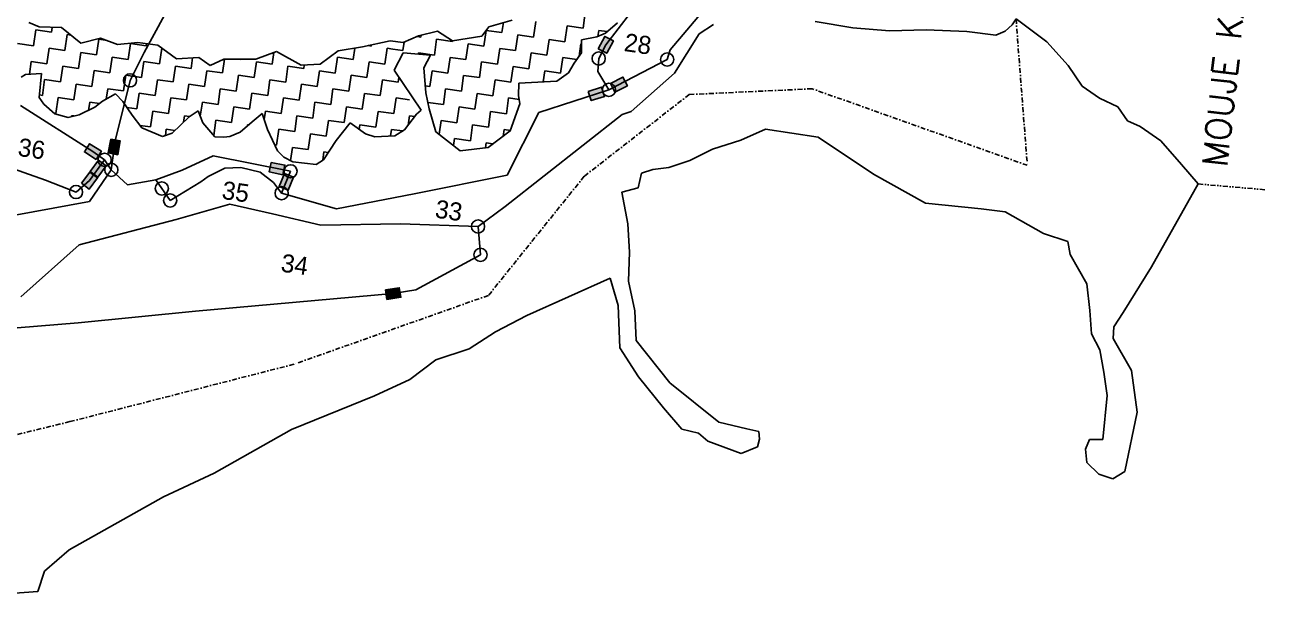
# Model space of a CAD drawing. Header units: metres. Extents: x 322372 to 326475, y 1828986 to 1832433.
# Drawn here: x 324985 to 326264, y 1829269 to 1829857 of the extents above; entities that cross this region are included whole.
import ezdxf

# ---------------------------------------------------------------- set-up
doc = ezdxf.new("R2010")
doc.units = ezdxf.units.M
doc.header["$MEASUREMENT"] = 0
doc.linetypes.add('DASHDOT', pattern=[1, 0.5, -0.25, 0, -0.25])
doc.linetypes.add('DIVIDE', pattern=[1.25, 0.5, -0.25, 0, -0.25, 0, -0.25])
for name, color, linetype in [('POLY_HATCH', 12, 'Continuous'), ('POLY_PARCEL', 6, 'Continuous'), ('POLY_WATER', 4, 'Continuous'), ('TEXT_PARCEL', 7, 'Continuous'), ('V_BOUND_STREAM_LINE', 7, 'DASHDOT'), ('V_DIVIDE_LINE', 7, 'DIVIDE')]:
    doc.layers.add(name, color=color, linetype=linetype)
doc.styles.get("Standard").update_dxf_attribs({"font": 'simplex.shx'})
doc.styles.add('TEXT_MAP', font='', dxfattribs={"height": 2.5})
doc.styles.get('TEXT_MAP').set_extended_font_data('Kruti Dev 050')

msp = doc.modelspace()

# ---------------------------------------------------------------- hatches: boundary and pattern name
for points in [[(325588.5, 1829840.1), (325579.7, 1829844.8), (325573, 1829832.1), (325581.8, 1829827.5)], [(325602.9, 1829794.2), (325598.3, 1829803), (325585.6, 1829796.4), (325590.1, 1829787.6)], [(325579.5, 1829783.3), (325576.4, 1829792.8), (325562.8, 1829788.3), (325565.9, 1829778.9)], [(325082.7, 1829737.6), (325073, 1829739.4), (325070.3, 1829725.4), (325080, 1829723.5)], [(325051.2, 1829734.7), (325045.9, 1829726.3), (325058, 1829718.7), (325063.3, 1829727)], [(325068.3, 1829712), (325060.3, 1829717.9), (325051.8, 1829706.3), (325059.8, 1829700.4)], [(325249.6, 1829703), (325251.5, 1829712.8), (325237.4, 1829715.6), (325235.5, 1829705.8)], [(325059.4, 1829699.9), (325051.4, 1829705.7), (325042.9, 1829694.2), (325050.9, 1829688.3)], [(325260.3, 1829700.5), (325251.1, 1829704.2), (325245.7, 1829690.9), (325254.9, 1829687.2)], [(325370.5, 1829577.3), (325368.9, 1829587.1), (325354.8, 1829584.8), (325356.3, 1829575)]]:
    msp.add_hatch(color=256).paths.add_polyline_path(points)

# ---------------------------------------------------------------- linework, layer by layer
for points in [[(325573, 1829832.1), (325579.7, 1829844.8), (325588.5, 1829840.1), (325581.8, 1829827.5)], [(325585.6, 1829796.4), (325598.3, 1829803), (325602.9, 1829794.2), (325590.1, 1829787.6)], [(325562.8, 1829788.3), (325576.4, 1829792.8), (325579.5, 1829783.3), (325565.9, 1829778.9)], [(325070.3, 1829725.4), (325073, 1829739.4), (325082.7, 1829737.6), (325080, 1829723.5)], [(325058, 1829718.7), (325045.9, 1829726.3), (325051.2, 1829734.7), (325063.3, 1829727)], [(325051.8, 1829706.3), (325060.3, 1829717.9), (325068.3, 1829712), (325059.8, 1829700.4)], [(325237.4, 1829715.6), (325251.5, 1829712.8), (325249.6, 1829703), (325235.5, 1829705.8)], [(325042.9, 1829694.2), (325051.4, 1829705.7), (325059.4, 1829699.9), (325050.9, 1829688.3)], [(325245.7, 1829690.9), (325251.1, 1829704.2), (325260.3, 1829700.5), (325254.9, 1829687.2)], [(325354.8, 1829584.8), (325368.9, 1829587.1), (325370.5, 1829577.3), (325356.3, 1829575)]]:
    msp.add_lwpolyline(points, close=True)
for centre in [(325573.5, 1829822.1), (325643.7, 1829821.1), (325092.7, 1829799.7), (325584, 1829790), (325066.6, 1829718.2), (325073.5, 1829707.9), (325257.4, 1829706.5), (325037.3, 1829685.2), (325125.3, 1829688.9), (325248.2, 1829684), (325133.8, 1829676.6), (325449.7, 1829649.9), (325452.2, 1829620.8)]:
    msp.add_circle(centre, 6.76)
at = {"layer": 'POLY_HATCH', "linetype": 'Continuous'}
for p, q in [((325557.4, 1829853.3), (325559.7, 1829869.4)), ((324993.6, 1829835.2), (324995.9, 1829851.4)), ((324995.9, 1829851.4), (325012.1, 1829849)), ((325012.1, 1829849), (325012.8, 1829854.1)), ((325455.7, 1829834.9), (325458, 1829850.9)), ((325458.1, 1829851), (325474.2, 1829848.7)), ((325474.2, 1829848.7), (325475.7, 1829859)), ((325506.6, 1829844.1), (325508.9, 1829860.2)), ((325538.9, 1829839.4), (325541.2, 1829855.6)), ((325541.2, 1829855.6), (325557.4, 1829853.3)), ((325572.7, 1829844.8), (325573.6, 1829850.9)), ((325573.6, 1829850.9), (325582.3, 1829849.7)), ((325025.9, 1829830.5), (325028.3, 1829846.7)), ((325028.3, 1829846.7), (325032, 1829846.2)), ((325058.3, 1829825.9), (325060.6, 1829842.1)), ((325060.6, 1829842.1), (325067.1, 1829841.1)), ((325372.5, 1829830.3), (325373.8, 1829838.9)), ((325387.3, 1829844.7), (325391, 1829844.1)), ((325391, 1829844.1), (325391.3, 1829845.9)), ((325404.9, 1829825.6), (325407.2, 1829841.8)), ((325407.2, 1829841.8), (325423.4, 1829839.5)), ((325423.4, 1829839.5), (325423.5, 1829840.3)), ((325488.1, 1829830.2), (325490.4, 1829846.4)), ((325490.4, 1829846.4), (325506.6, 1829844.1)), ((325520.4, 1829825.6), (325522.7, 1829841.7)), ((325522.7, 1829841.7), (325538.9, 1829839.4)), ((324977.4, 1829837.5), (324993.6, 1829835.2)), ((325007.4, 1829816.7), (325009.8, 1829832.9)), ((325009.8, 1829832.9), (325025.9, 1829830.5)), ((325039.8, 1829812), (325042.1, 1829828.2)), ((325042.1, 1829828.2), (325058.3, 1829825.9)), ((325090.6, 1829821.2), (325093, 1829837.4)), ((325093, 1829837.4), (325109.1, 1829835.1)), ((325109.1, 1829835.1), (325109.5, 1829837.4)), ((325123, 1829816.6), (325125.3, 1829832.7)), ((325238.5, 1829816.5), (325240.2, 1829828.2)), ((325321.7, 1829821.1), (325323.4, 1829832.8)), ((325337.1, 1829835.4), (325340.2, 1829834.9)), ((325340.2, 1829834.9), (325340.4, 1829836.1)), ((325354, 1829816.4), (325356.4, 1829832.6)), ((325356.4, 1829832.6), (325362.4, 1829831.8)), ((325362.4, 1829831.8), (325372.5, 1829830.3)), ((325388.5, 1829826.8), (325388.7, 1829828)), ((325388.7, 1829828), (325404.9, 1829825.6)), ((325437.2, 1829821), (325439.6, 1829837.2)), ((325439.6, 1829837.2), (325455.7, 1829834.9)), ((325469.6, 1829816.4), (325471.9, 1829832.5)), ((325471.9, 1829832.5), (325488.1, 1829830.2)), ((325501.9, 1829811.7), (325504.3, 1829827.9)), ((325504.3, 1829827.9), (325520.4, 1829825.6)), ((325553.3, 1829824.7), (325555.1, 1829837.1)), ((325555.1, 1829837.1), (325555.8, 1829837)), ((324989.4, 1829806), (324991.3, 1829819)), ((324991.3, 1829819), (325007.4, 1829816.7)), ((325021.3, 1829798.2), (325023.6, 1829814.4)), ((325023.6, 1829814.4), (325039.8, 1829812)), ((325072.1, 1829807.4), (325074.5, 1829823.6)), ((325074.5, 1829823.6), (325090.6, 1829821.2)), ((325104.5, 1829802.8), (325106.8, 1829818.9)), ((325106.8, 1829818.9), (325123, 1829816.6)), ((325136.8, 1829798.1), (325139.2, 1829814.3)), ((325139.2, 1829814.3), (325155.3, 1829812)), ((325155.3, 1829812), (325156.9, 1829822.9)), ((325187.7, 1829807.3), (325189.7, 1829821.5)), ((325204.7, 1829821.4), (325206.2, 1829821.2)), ((325206.2, 1829821.2), (325206.2, 1829821.4)), ((325220, 1829802.7), (325222.3, 1829818.8)), ((325222.3, 1829818.8), (325238.5, 1829816.5)), ((325252.4, 1829798), (325254.7, 1829814.2)), ((325254.7, 1829814.2), (325270.9, 1829811.9)), ((325270.9, 1829811.9), (325271.4, 1829815.4)), ((325303.2, 1829807.2), (325305.5, 1829823.4)), ((325305.5, 1829823.4), (325321.7, 1829821.1)), ((325335.6, 1829802.6), (325337.9, 1829818.8)), ((325337.9, 1829818.8), (325354, 1829816.4)), ((325418.7, 1829807.2), (325421.1, 1829823.3)), ((325421.1, 1829823.3), (325437.2, 1829821)), ((325451.1, 1829802.5), (325453.4, 1829818.7)), ((325453.4, 1829818.7), (325469.6, 1829816.4)), ((325483.4, 1829797.9), (325485.8, 1829814)), ((325485.8, 1829814), (325501.9, 1829811.7)), ((325534.3, 1829807.1), (325536.6, 1829823.2)), ((325536.6, 1829823.2), (325550.9, 1829821.2)), ((325002.8, 1829784.3), (325005.1, 1829800.5)), ((325005.1, 1829800.5), (325021.3, 1829798.2)), ((325053.6, 1829793.5), (325056, 1829809.7)), ((325056, 1829809.7), (325072.1, 1829807.4)), ((325086, 1829788.9), (325088.3, 1829805.1)), ((325088.3, 1829805.1), (325104.5, 1829802.8)), ((325118.3, 1829784.3), (325120.7, 1829800.4)), ((325120.7, 1829800.4), (325136.8, 1829798.1)), ((325169.2, 1829793.5), (325171.5, 1829809.6)), ((325171.5, 1829809.6), (325187.7, 1829807.3)), ((325201.5, 1829788.8), (325203.8, 1829805)), ((325203.8, 1829805), (325220, 1829802.7)), ((325233.9, 1829784.2), (325236.2, 1829800.3)), ((325236.2, 1829800.3), (325252.4, 1829798)), ((325284.7, 1829793.4), (325287, 1829809.6)), ((325287, 1829809.6), (325303.2, 1829807.2)), ((325317.1, 1829788.7), (325319.4, 1829804.9)), ((325319.4, 1829804.9), (325335.6, 1829802.6)), ((325349.4, 1829784.1), (325351.7, 1829800.3)), ((325351.7, 1829800.3), (325367.9, 1829797.9)), ((325367.9, 1829797.9), (325368.6, 1829802.7)), ((325400.2, 1829793.3), (325402.6, 1829809.5)), ((325402.6, 1829809.5), (325418.7, 1829807.2)), ((325432.6, 1829788.7), (325434.9, 1829804.8)), ((325434.9, 1829804.8), (325451.1, 1829802.5)), ((325464.9, 1829784), (325467.3, 1829800.2)), ((325467.3, 1829800.2), (325483.4, 1829797.9)), ((325516.5, 1829798.2), (325518.1, 1829809.4)), ((325518.1, 1829809.4), (325534.3, 1829807.1)), ((325035.1, 1829779.7), (325037.5, 1829795.9)), ((325037.5, 1829795.9), (325053.6, 1829793.5)), ((325068.3, 1829780.6), (325069.8, 1829791.2)), ((325069.8, 1829791.2), (325086, 1829788.9)), ((325150.7, 1829779.6), (325153, 1829795.8)), ((325153, 1829795.8), (325169.2, 1829793.5)), ((325183, 1829775), (325185.3, 1829791.1)), ((325185.3, 1829791.1), (325201.5, 1829788.8)), ((325266.2, 1829779.5), (325268.5, 1829795.7)), ((325268.5, 1829795.7), (325284.7, 1829793.4)), ((325298.6, 1829774.9), (325300.9, 1829791.1)), ((325300.9, 1829791.1), (325317.1, 1829788.7)), ((325395.6, 1829794), (325400.2, 1829793.3)), ((325414.1, 1829774.8), (325416.4, 1829791)), ((325416.4, 1829791), (325432.6, 1829788.7)), ((324999.7, 1829784.8), (325002.8, 1829784.3)), ((325016.6, 1829765.8), (325019, 1829782)), ((325019, 1829782), (325035.1, 1829779.7)), ((325050.1, 1829768.9), (325051.3, 1829777.4)), ((325051.3, 1829777.4), (325061.3, 1829775.9)), ((325099.8, 1829770.4), (325102.2, 1829786.6)), ((325102.2, 1829786.6), (325118.3, 1829784.3)), ((325132.2, 1829765.8), (325134.5, 1829781.9)), ((325134.5, 1829781.9), (325150.7, 1829779.6)), ((325164.8, 1829763.1), (325166.9, 1829777.3)), ((325166.9, 1829777.3), (325183, 1829775)), ((325215.4, 1829770.3), (325217.7, 1829786.5)), ((325217.7, 1829786.5), (325233.9, 1829784.2)), ((325247.7, 1829765.7), (325250, 1829781.9)), ((325250, 1829781.9), (325266.2, 1829779.5)), ((325280.1, 1829761), (325282.4, 1829777.2)), ((325282.4, 1829777.2), (325298.6, 1829774.9)), ((325330.9, 1829770.2), (325333.2, 1829786.4)), ((325333.2, 1829786.4), (325349.4, 1829784.1)), ((325363.3, 1829765.6), (325365.6, 1829781.8)), ((325365.6, 1829781.8), (325379.3, 1829779.8)), ((325398.3, 1829777.1), (325414.1, 1829774.8)), ((325446.4, 1829770.2), (325448.8, 1829786.3)), ((325448.8, 1829786.3), (325464.9, 1829784)), ((325478.8, 1829765.5), (325481.1, 1829781.7)), ((325481.1, 1829781.7), (325491.9, 1829780.1)), ((325014.8, 1829766.1), (325016.6, 1829765.8)), ((325032.7, 1829762.6), (325032.8, 1829763.5)), ((325032.8, 1829763.5), (325035.3, 1829763.2)), ((325089.5, 1829771.9), (325099.8, 1829770.4)), ((325113.7, 1829751.9), (325116, 1829768.1)), ((325116, 1829768.1), (325132.2, 1829765.8)), ((325147.4, 1829756.7), (325148.4, 1829763.4)), ((325148.4, 1829763.4), (325153.7, 1829762.7)), ((325196.9, 1829756.5), (325199.2, 1829772.6)), ((325199.2, 1829772.6), (325215.4, 1829770.3)), ((325230.3, 1829759.6), (325231.5, 1829768)), ((325231.5, 1829768), (325247.7, 1829765.7)), ((325261.6, 1829747.2), (325263.9, 1829763.4)), ((325263.9, 1829763.4), (325280.1, 1829761)), ((325312.4, 1829756.4), (325314.7, 1829772.6)), ((325314.7, 1829772.6), (325330.9, 1829770.2)), ((325344.8, 1829751.7), (325347.1, 1829767.9)), ((325347.1, 1829767.9), (325363.3, 1829765.6)), ((325378.1, 1829753.9), (325379.4, 1829763.3)), ((325379.4, 1829763.3), (325384.8, 1829762.5)), ((325427.9, 1829756.3), (325430.3, 1829772.5)), ((325430.3, 1829772.5), (325446.4, 1829770.2)), ((325460.3, 1829751.7), (325462.6, 1829767.8)), ((325462.6, 1829767.8), (325478.8, 1829765.5)), ((325102.9, 1829753.5), (325113.7, 1829751.9)), ((325128.9, 1829743.1), (325129.9, 1829749.6)), ((325129.9, 1829749.6), (325138.7, 1829748.3)), ((325178.5, 1829743.3), (325180.7, 1829758.8)), ((325180.7, 1829758.8), (325196.9, 1829756.5)), ((325212.9, 1829752.9), (325213.1, 1829754.2)), ((325213.1, 1829754.2), (325214.1, 1829754)), ((325243.1, 1829733.3), (325245.4, 1829749.5)), ((325245.4, 1829749.5), (325261.6, 1829747.2)), ((325293.9, 1829742.5), (325296.2, 1829758.7)), ((325296.2, 1829758.7), (325312.4, 1829756.4)), ((325327.9, 1829749.4), (325328.6, 1829754.1)), ((325328.6, 1829754.1), (325344.8, 1829751.7)), ((325360, 1829742.7), (325360.9, 1829749.4)), ((325360.9, 1829749.4), (325372.2, 1829747.8)), ((325409.7, 1829744.4), (325411.8, 1829758.6)), ((325411.8, 1829758.6), (325427.9, 1829756.3)), ((325441.8, 1829737.8), (325444.1, 1829754)), ((325444.1, 1829754), (325460.3, 1829751.7)), ((325475.5, 1829742.4), (325476.5, 1829749.3)), ((325476.5, 1829749.3), (325482.9, 1829748.4)), ((325275.4, 1829728.7), (325277.7, 1829744.9)), ((325277.7, 1829744.9), (325293.9, 1829742.5)), ((325424.6, 1829732.8), (325425.6, 1829740.1)), ((325425.6, 1829740.1), (325441.8, 1829737.8)), ((325457.3, 1829730.6), (325458, 1829735.5)), ((325458, 1829735.5), (325464.9, 1829734.5)), ((325241, 1829733.6), (325243.1, 1829733.3)), ((325257.3, 1829717.4), (325259.2, 1829731)), ((325259.2, 1829731), (325275.4, 1829728.7)), ((325290.4, 1829717.8), (325291.6, 1829726.4)), ((325291.6, 1829726.4), (325295.9, 1829725.7))]:
    msp.add_line(p, q, dxfattribs=at)
at = {"layer": 'POLY_HATCH'}
for p, q in [((324999.3, 1829854.5), (324988.9, 1829859.2)), ((325022.5, 1829853.8), (324999.3, 1829854.5)), ((325042.3, 1829838), (325022.5, 1829853.8)), ((325460.9, 1829854.7), (325453.5, 1829845)), ((325484.6, 1829861.6), (325460.9, 1829854.7)), ((325580.3, 1829848), (325592.7, 1829858.8)), ((325062.4, 1829842.9), (325042.3, 1829838)), ((325079.7, 1829836.5), (325062.4, 1829842.9)), ((325100.7, 1829838.7), (325079.7, 1829836.5)), ((325121.1, 1829835.7), (325100.7, 1829838.7)), ((325359.5, 1829840.4), (325331.3, 1829834.1)), ((325372.8, 1829838.5), (325359.5, 1829840.4)), ((325388.7, 1829845.3), (325372.8, 1829838.5)), ((325408.2, 1829850.3), (325388.7, 1829845.3)), ((325423.6, 1829840.3), (325408.2, 1829850.3)), ((325453.5, 1829845), (325423.6, 1829840.3)), ((325555.7, 1829828.1), (325555.9, 1829841.4)), ((325555.9, 1829841.4), (325571.4, 1829844.2)), ((325571.4, 1829844.2), (325580.3, 1829848)), ((325140.5, 1829821.9), (325121.1, 1829835.7)), ((325243.1, 1829829.2), (325221.8, 1829821.3)), ((325268.3, 1829815.2), (325243.1, 1829829.2)), ((325306.1, 1829829.9), (325287.9, 1829816.3)), ((325331.3, 1829834.1), (325306.1, 1829829.9)), ((325363.5, 1829810.2), (325372.8, 1829828.1)), ((325372.8, 1829828.1), (325400.9, 1829825.7)), ((325400.9, 1829825.7), (325394, 1829812.5)), ((325548.3, 1829817.4), (325555.7, 1829828.1)), ((325163.1, 1829823.2), (325140.5, 1829821.9)), ((325174.9, 1829815), (325163.1, 1829823.2)), ((325188.8, 1829821.5), (325174.9, 1829815)), ((325221.8, 1829821.3), (325188.8, 1829821.5)), ((325287.9, 1829816.3), (325268.3, 1829815.2)), ((325394, 1829812.5), (325396.2, 1829787)), ((325542.6, 1829807.3), (325548.3, 1829817.4)), ((324981, 1829803.1), (324985.6, 1829805.8)), ((324985.6, 1829805.8), (325001.7, 1829806.8)), ((325001.7, 1829806.8), (324999.5, 1829782)), ((325391.5, 1829769.2), (325363.5, 1829810.2)), ((325530.5, 1829799), (325542.6, 1829807.3)), ((325396.2, 1829787), (325399.7, 1829770.6)), ((325491.3, 1829784.3), (325491.4, 1829796.8)), ((325491.4, 1829796.8), (325530.5, 1829799)), ((324999.5, 1829782), (325004.4, 1829775.4)), ((325004.4, 1829775.4), (325015.5, 1829765.4)), ((325056.7, 1829772.1), (325064.3, 1829778.5)), ((325064.3, 1829778.5), (325077.9, 1829785.8)), ((325077.9, 1829785.8), (325085.2, 1829778)), ((325085.2, 1829778), (325094.9, 1829764.1)), ((325482.7, 1829747.8), (325492.6, 1829775.7)), ((325492.6, 1829775.7), (325491.3, 1829784.3)), ((325015.5, 1829765.4), (325029.2, 1829761.8)), ((325029.2, 1829761.8), (325040.5, 1829764.4)), ((325040.5, 1829764.4), (325056.7, 1829772.1)), ((325094.9, 1829764.1), (325104.8, 1829750.9)), ((325135.9, 1829745.6), (325153.3, 1829762.4)), ((325153.3, 1829762.4), (325162.6, 1829768.6)), ((325162.6, 1829768.6), (325167.5, 1829756.2)), ((325218, 1829757.3), (325228.4, 1829765.9)), ((325228.4, 1829765.9), (325233.6, 1829749.2)), ((325374.3, 1829749.1), (325386.6, 1829764.9)), ((325386.6, 1829764.9), (325391.5, 1829769.2)), ((325399.7, 1829770.6), (325406.4, 1829747)), ((325104.8, 1829750.9), (325126.1, 1829742)), ((325167.5, 1829756.2), (325179.7, 1829741.9)), ((325205.5, 1829746.5), (325218, 1829757.3)), ((325233.6, 1829749.2), (325243.9, 1829727.6)), ((325304.1, 1829738.2), (325318.4, 1829756.3)), ((325318.4, 1829756.3), (325334.3, 1829744.8)), ((325364.2, 1829743), (325374.3, 1829749.1)), ((325126.1, 1829742), (325135.9, 1829745.6)), ((325179.7, 1829741.9), (325188.9, 1829741.4)), ((325188.9, 1829741.4), (325194.9, 1829742.2)), ((325194.9, 1829742.2), (325205.5, 1829746.5)), ((325291.1, 1829718.3), (325304.1, 1829738.2)), ((325334.3, 1829744.8), (325343.9, 1829741.7)), ((325343.9, 1829741.7), (325364.2, 1829743)), ((325406.4, 1829747), (325431.2, 1829727.6)), ((325460.2, 1829730.9), (325482.7, 1829747.8)), ((325243.9, 1829727.6), (325250.4, 1829720.8)), ((325431.2, 1829727.6), (325460.2, 1829730.9)), ((325250.4, 1829720.8), (325259.8, 1829716.1)), ((325259.8, 1829716.1), (325283.7, 1829713.5)), ((325283.7, 1829713.5), (325291.1, 1829718.3))]:
    msp.add_line(p, q, dxfattribs=at)
at = {"layer": 'POLY_PARCEL'}
for p, q in [((325580.8, 1829836.1), (325641.8, 1829915.4)), ((325107.2, 1829828.3), (325149.2, 1829905.3)), ((325684.7, 1829875.8), (325646.9, 1829831.1)), ((325092.7, 1829799.7), (325107.2, 1829828.3)), ((325573.5, 1829822.1), (325580.8, 1829836.1)), ((325646.9, 1829831.1), (325643.7, 1829821.1)), ((325572.6, 1829808.8), (325573.5, 1829822.1)), ((325643.7, 1829821.1), (325584, 1829790)), ((325077.3, 1829737.7), (325092.7, 1829799.7)), ((325584, 1829790), (325572.6, 1829808.8)), ((325584, 1829790), (325512.1, 1829766.6)), ((325054.6, 1829726.7), (324980.2, 1829773.8)), ((325512.1, 1829766.6), (325479.5, 1829702.5)), ((325073.5, 1829707.9), (325077.3, 1829737.7)), ((325066.6, 1829718.2), (325054.6, 1829726.7)), ((324961.6, 1829713.2), (325006.1, 1829697.2)), ((325051.1, 1829697), (325066.6, 1829718.2)), ((325073.5, 1829707.9), (325066.6, 1829718.2)), ((325177.9, 1829722.3), (325146.2, 1829707.6)), ((325257.4, 1829706.5), (325177.9, 1829722.3)), ((325190, 1829709.7), (325206.5, 1829710.5)), ((325206.5, 1829710.5), (325226.2, 1829705.4)), ((325006.1, 1829697.2), (325037.3, 1829685.2)), ((325037.3, 1829685.2), (325051.1, 1829697)), ((325051, 1829675.6), (325073.5, 1829707.9)), ((325073.5, 1829707.9), (325090.1, 1829692.6)), ((325119.2, 1829697.8), (325090.1, 1829692.6)), ((325146.2, 1829707.6), (325119.2, 1829697.8)), ((325119.2, 1829697.8), (325133.8, 1829676.6)), ((325165.3, 1829695.5), (325172.8, 1829701.1)), ((325172.8, 1829701.1), (325190, 1829709.7)), ((325226.2, 1829705.4), (325239.8, 1829695)), ((325248.2, 1829684), (325257.4, 1829706.5)), ((325479.5, 1829702.5), (325384.2, 1829683.2)), ((325133.8, 1829676.6), (325165.3, 1829695.5)), ((325239.8, 1829695), (325248.2, 1829684)), ((324937.6, 1829654.8), (325051, 1829675.6)), ((325195, 1829672.8), (325140, 1829656.9)), ((325239, 1829663), (325195, 1829672.8)), ((325304.5, 1829668.1), (325248.2, 1829684)), ((325384.2, 1829683.2), (325304.5, 1829668.1)), ((325288.3, 1829651.2), (325239, 1829663)), ((325140, 1829656.9), (325040.6, 1829630.9)), ((325370, 1829652.7), (325288.3, 1829651.2)), ((325449.7, 1829649.9), (325370, 1829652.7)), ((325040.6, 1829630.9), (324980.6, 1829577.7))]:
    msp.add_line(p, q, dxfattribs=at)
at = {"layer": 'POLY_WATER'}
for p, q in [((325676.6, 1829847.3), (325691.1, 1829856.9)), ((325795.7, 1829860.2), (325834.2, 1829853.7)), ((325834.2, 1829853.7), (325871.7, 1829850.4)), ((325871.7, 1829850.4), (325909.4, 1829851.6)), ((325909.4, 1829851.6), (325951.3, 1829850)), ((325990.6, 1829850.1), (325997.8, 1829856.5)), ((325997.8, 1829856.5), (326001.6, 1829862.7)), ((326033.2, 1829839.2), (326001.6, 1829862.7)), ((325651.3, 1829807.1), (325676.6, 1829847.3)), ((325951.3, 1829850), (325981, 1829845.9)), ((325981, 1829845.9), (325990.6, 1829850.1)), ((326055.1, 1829814.9), (326033.2, 1829839.2)), ((326069.3, 1829793.9), (326055.1, 1829814.9)), ((325606.8, 1829767.8), (325651.3, 1829807.1)), ((326087.2, 1829781.4), (326069.3, 1829793.9)), ((326106, 1829772.7), (326087.2, 1829781.4)), ((325477.7, 1829670.5), (325597.4, 1829764.8)), ((325597.4, 1829764.8), (325606.8, 1829767.8)), ((326116, 1829758.1), (326106, 1829772.7)), ((325719.2, 1829738.5), (325744.5, 1829749.8)), ((325744.5, 1829749.8), (325798.5, 1829741.5)), ((326129.1, 1829752.4), (326116, 1829758.1)), ((326150.3, 1829737.6), (326129.1, 1829752.4)), ((325690.2, 1829729.1), (325719.2, 1829738.5)), ((325798.5, 1829741.5), (325855.4, 1829703.6)), ((326171.3, 1829713.5), (326150.3, 1829737.6)), ((325667, 1829717.4), (325690.2, 1829729.1)), ((325628.9, 1829708.4), (325645.6, 1829710.5)), ((325645.6, 1829710.5), (325667, 1829717.4)), ((326188.5, 1829693.5), (326171.3, 1829713.5)), ((325613.9, 1829689.6), (325617.3, 1829704.5)), ((325617.3, 1829704.5), (325628.9, 1829708.4)), ((325855.4, 1829703.6), (325908.7, 1829673.7)), ((325597.3, 1829685), (325613.9, 1829689.6)), ((325603.4, 1829652.5), (325597.3, 1829685)), ((326140.6, 1829608.4), (326188.5, 1829693.5)), ((325908.7, 1829673.7), (325965.9, 1829667.8)), ((325449.7, 1829649.9), (325477.7, 1829670.5)), ((325965.9, 1829667.8), (325990.6, 1829664.8)), ((325990.6, 1829664.8), (326029.9, 1829642.7)), ((325452.2, 1829620.8), (325449.7, 1829649.9)), ((325605.1, 1829623.4), (325603.4, 1829652.5)), ((326029.9, 1829642.7), (326054.9, 1829634.3)), ((326054.9, 1829634.3), (326057.2, 1829621.1)), ((325385.8, 1829584.8), (325452.2, 1829620.8)), ((325604, 1829593.9), (325605.1, 1829623.4)), ((326057.2, 1829621.1), (326074.3, 1829591)), ((326111.5, 1829561.6), (326140.6, 1829608.4)), ((325499.7, 1829558.5), (325585.3, 1829597)), ((325585.3, 1829597), (325593.5, 1829569)), ((325362.6, 1829581), (325385.8, 1829584.8)), ((325610.5, 1829563.4), (325604, 1829593.9)), ((326074.3, 1829591), (326077.5, 1829563.6)), ((325159.7, 1829563.1), (325362.6, 1829581)), ((325039.5, 1829551.2), (325159.7, 1829563.1)), ((325467.7, 1829541.8), (325499.7, 1829558.5)), ((325593.5, 1829569), (325595.2, 1829525.3)), ((325612, 1829532.9), (325610.5, 1829563.4)), ((326077.5, 1829563.6), (326078.9, 1829539.8)), ((326102, 1829546.9), (326111.5, 1829561.6)), ((324943.2, 1829543.1), (325039.5, 1829551.2)), ((326101.2, 1829534.9), (326102, 1829546.9)), ((325440.5, 1829524.5), (325467.7, 1829541.8)), ((325646.5, 1829489.4), (325612, 1829532.9)), ((326078.9, 1829539.8), (326087.6, 1829523.2)), ((326120.1, 1829502.1), (326101.2, 1829534.9)), ((325406.5, 1829513), (325440.5, 1829524.5)), ((325595.2, 1829525.3), (325614.3, 1829495.7)), ((326087.6, 1829523.2), (326091.7, 1829500.4)), ((325379.6, 1829492.9), (325406.5, 1829513)), ((325343.4, 1829476.2), (325379.6, 1829492.9)), ((325614.3, 1829495.7), (325640, 1829463.9)), ((326091.7, 1829500.4), (326095, 1829476.6)), ((326125.8, 1829459.5), (326120.1, 1829502.1)), ((325696.7, 1829449.1), (325646.5, 1829489.4)), ((325258.4, 1829441.7), (325343.4, 1829476.2)), ((326095, 1829476.6), (326090.5, 1829431.5)), ((325640, 1829463.9), (325658.8, 1829442)), ((326113.2, 1829398.6), (326125.8, 1829459.5)), ((325178.9, 1829396.8), (325258.4, 1829441.7)), ((325658.8, 1829442), (325676, 1829437.8)), ((325725.4, 1829442.5), (325696.7, 1829449.1)), ((325737.9, 1829439.7), (325725.4, 1829442.5)), ((325676, 1829437.8), (325685.6, 1829429.8)), ((325685.6, 1829429.8), (325719.6, 1829416.9)), ((325736.3, 1829423.9), (325738.4, 1829431.6)), ((325738.4, 1829431.6), (325737.9, 1829439.7)), ((326076.9, 1829431.5), (326072.8, 1829421.4)), ((326090.5, 1829431.5), (326076.9, 1829431.5)), ((325719.6, 1829416.9), (325736.3, 1829423.9)), ((326072.8, 1829421.4), (326074.2, 1829407.7)), ((326074.2, 1829407.7), (326086.5, 1829396)), ((325127, 1829372.6), (325178.9, 1829396.8)), ((326086.5, 1829396), (326100.8, 1829391.2)), ((326100.8, 1829391.2), (326113.2, 1829398.6)), ((325030.1, 1829318.3), (325127, 1829372.6)), ((325005, 1829296.5), (325030.1, 1829318.3)), ((324998.2, 1829275.6), (325005, 1829296.5)), ((324904.6, 1829268.8), (324998.2, 1829275.6))]:
    msp.add_line(p, q, dxfattribs=at)
at = {"layer": 'V_BOUND_STREAM_LINE', "ltscale": 10}
for p, q in [((326001.6, 1829862.7), (326013.2, 1829712.6)), ((325792.5, 1829791.1), (325666.4, 1829785.2)), ((326013.2, 1829712.6), (325792.5, 1829791.1)), ((325666.4, 1829785.2), (325558.7, 1829701.4)), ((325558.7, 1829701.4), (325460.4, 1829579.2)), ((325460.4, 1829579.2), (325260.9, 1829508.6)), ((325260.9, 1829508.6), (325031, 1829449.7)), ((325031, 1829449.7), (324806.6, 1829395))]:
    msp.add_line(p, q, dxfattribs=at)
at = {"layer": 'V_DIVIDE_LINE', "ltscale": 10}
msp.add_line((326188.5, 1829693.5), (326257.3, 1829687.5), dxfattribs=at)

# ---------------------------------------------------------------- texts
at = {"layer": 'TEXT_PARCEL', "style": 'TEXT_MAP'}
for s, p in [('28', (325598.7, 1829829.9)), ('36', (324976.8, 1829722.4)), ('35', (325186.1, 1829678.3)), ('33', (325404.8, 1829659.1)), ('34', (325246.7, 1829603.7))]:
    msp.add_text(s, height=18.53, rotation=351.8295, dxfattribs=at).set_placement(p)
at = {"layer": 'V_DIVIDE_LINE', "ltscale": 10}
msp.add_text('MOUJE KARIVNE CHI SHIV', height=25.731, rotation=83.7889, dxfattribs=at).set_placement((326218, 1829710.1))

doc.saveas('drawing.dxf')
